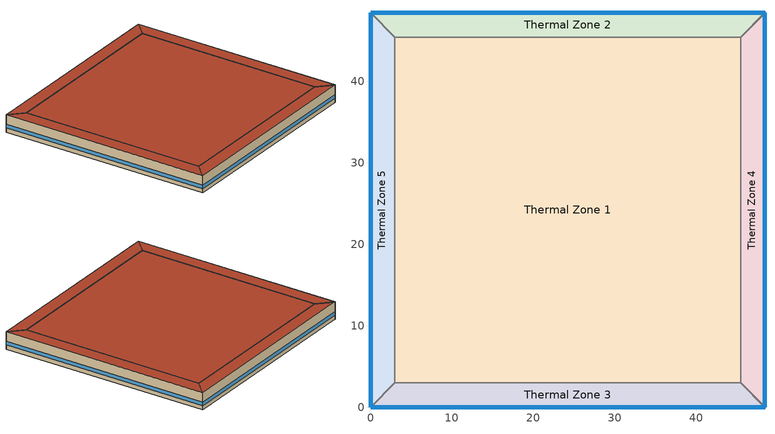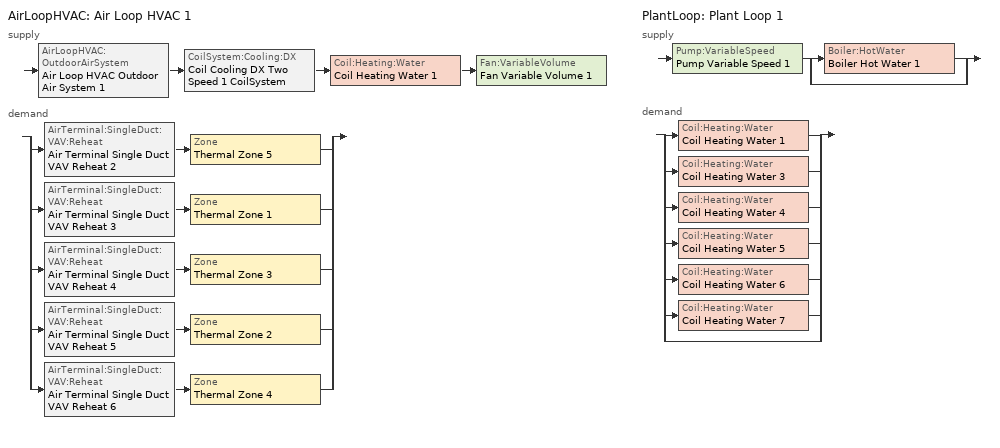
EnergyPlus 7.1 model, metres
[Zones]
Thermal Zone 3
 floor ground (000_ExtSlabCarpet_4in_ClimateZone 1-8): 48.43,0 0,0 3,3 45.43,3 z0
 wall outside (ASHRAE_189.1-2009_ExtWall_SteelFrame_ClimateZone 4-8): 0,0 48.43,0 z0:4
 wall to Thermal Zone 4 (000_Interior Wall): 48.43,0 45.43,3 z0:4
 wall to Thermal Zone 5 (000_Interior Wall): 3,3 0,0 z0:4
 wall to Thermal Zone 1 (000_Interior Wall): 45.43,3 3,3 z0:4
 window (ASHRAE_189.1-2009_ExtWindow_ClimateZone 4-5): 0.03,0 48.4,0 z1:1.8
 roof outside (ASHRAE_189.1-2009_ExtRoof_IEAD_ClimateZone 2-5): 45.43,3 3,3 0,0 48.43,0 z4
Thermal Zone 1
 floor ground (000_ExtSlabCarpet_4in_ClimateZone 1-8): 3,3 3,45.43 45.43,45.43 45.43,3 z0
 wall to Thermal Zone 4 (000_Interior Wall): 45.43,3 45.43,45.43 z0:4
 wall to Thermal Zone 5 (000_Interior Wall): 3,45.43 3,3 z0:4
 wall to Thermal Zone 2 (000_Interior Wall): 45.43,45.43 3,45.43 z0:4
 roof outside (ASHRAE_189.1-2009_ExtRoof_IEAD_ClimateZone 2-5): 45.43,3 45.43,45.43 3,45.43 3,3 z4
Thermal Zone 2
 floor ground (000_ExtSlabCarpet_4in_ClimateZone 1-8): 0,48.43 48.43,48.43 45.43,45.43 3,45.43 z0
 wall outside (ASHRAE_189.1-2009_ExtWall_SteelFrame_ClimateZone 4-8): 48.43,48.43 0,48.43 z0:4
 wall to Thermal Zone 4 (000_Interior Wall): 45.43,45.43 48.43,48.43 z0:4
 wall to Thermal Zone 5 (000_Interior Wall): 0,48.43 3,45.43 z0:4
 window (ASHRAE_189.1-2009_ExtWindow_ClimateZone 4-5): 48.4,48.43 0.03,48.43 z1:1.8
 roof outside (ASHRAE_189.1-2009_ExtRoof_IEAD_ClimateZone 2-5): 3,45.43 45.43,45.43 48.43,48.43 0,48.43 z4
Thermal Zone 5
 floor ground (000_ExtSlabCarpet_4in_ClimateZone 1-8): 0,0 0,48.43 3,45.43 3,3 z0
 wall outside (ASHRAE_189.1-2009_ExtWall_SteelFrame_ClimateZone 4-8): 0,48.43 0,0 z0:4
 window (ASHRAE_189.1-2009_ExtWindow_ClimateZone 4-5): 0,48.4 0,0.03 z1:1.8
 roof outside (ASHRAE_189.1-2009_ExtRoof_IEAD_ClimateZone 2-5): 3,3 3,45.43 0,48.43 0,0 z4
Thermal Zone 4
 floor ground (000_ExtSlabCarpet_4in_ClimateZone 1-8): 48.43,48.43 48.43,0 45.43,3 45.43,45.43 z0
 wall outside (ASHRAE_189.1-2009_ExtWall_SteelFrame_ClimateZone 4-8): 48.43,0 48.43,48.43 z0:4
 window (ASHRAE_189.1-2009_ExtWindow_ClimateZone 4-5): 48.43,0.03 48.43,48.4 z1:1.8
 roof outside (ASHRAE_189.1-2009_ExtRoof_IEAD_ClimateZone 2-5): 45.43,45.43 45.43,3 48.43,0 48.43,48.43 z4
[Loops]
AirLoopHVAC 'Air Loop HVAC 1'
 supply: AirLoopHVAC:OutdoorAirSystem 'Air Loop HVAC Outdoor Air System 1' > CoilSystem:Cooling:DX 'Coil Cooling DX Two Speed 1 CoilSystem' > Coil:Heating:Water 'Coil Heating Water 1' > Fan:VariableVolume 'Fan Variable Volume 1'
 demand: split
  | AirTerminal:SingleDuct:VAV:Reheat 'Air Terminal Single Duct VAV Reheat 2' > Zone 'Thermal Zone 5'
  | AirTerminal:SingleDuct:VAV:Reheat 'Air Terminal Single Duct VAV Reheat 3' > Zone 'Thermal Zone 1'
  | AirTerminal:SingleDuct:VAV:Reheat 'Air Terminal Single Duct VAV Reheat 4' > Zone 'Thermal Zone 3'
  | AirTerminal:SingleDuct:VAV:Reheat 'Air Terminal Single Duct VAV Reheat 5' > Zone 'Thermal Zone 2'
  | AirTerminal:SingleDuct:VAV:Reheat 'Air Terminal Single Duct VAV Reheat 6' > Zone 'Thermal Zone 4'
PlantLoop 'Plant Loop 1'
 supply: Pump:VariableSpeed 'Pump Variable Speed 1' > split
  | Boiler:HotWater 'Boiler Hot Water 1'
  | bypass
 demand: split
  | Coil:Heating:Water 'Coil Heating Water 1'
  | Coil:Heating:Water 'Coil Heating Water 3'
  | Coil:Heating:Water 'Coil Heating Water 4'
  | Coil:Heating:Water 'Coil Heating Water 5'
  | Coil:Heating:Water 'Coil Heating Water 6'
  | Coil:Heating:Water 'Coil Heating Water 7'
  | bypass
[Site:Location]
Chicago Ohare Intl Ap_IL_USA Design_Conditions: 41.98, -87.92, -6, 201
[SizingPeriod:DesignDay]
Chicago Ohare Intl Ap Ann Htg Wind 99.6% Condns WS=>MCDB: 1, 21, WinterDesignDay, -3.5, 0, DefaultMultipliers, , Wetbulb, -3.5, , , , , 98934, 12.4, 270, No, No, No, ASHRAEClearSky, , , , , 0
Chicago Ohare Intl Ap Ann Clg 1% Condns DP=>MDB: 7, 21, SummerDesignDay, 27.7, 10.5, DefaultMultipliers, , Dewpoint, 22.9, , , , , 98934, 5.2, 230, No, No, No, ASHRAETau, , , 0.455, 2.05
Chicago Ohare Intl Ap Ann Htg 99% Condns DB: 1, 21, WinterDesignDay, -16.6, 0, DefaultMultipliers, , Wetbulb, -16.6, , , , , 98934, 4.9, 270, No, No, No, ASHRAEClearSky, , , , , 0
Chicago Ohare Intl Ap Ann Clg .4% Condns DP=>MDB: 7, 21, SummerDesignDay, 28.9, 10.5, DefaultMultipliers, , Dewpoint, 23.8, , , , , 98934, 5.2, 230, No, No, No, ASHRAETau, , , 0.455, 2.05
Chicago Ohare Intl Ap Ann Clg 2% Condns WB=>MDB: 7, 21, SummerDesignDay, 28.1, 10.5, DefaultMultipliers, , Wetbulb, 23.5, , , , , 98934, 5.2, 230, No, No, No, ASHRAETau, , , 0.455, 2.05
Chicago Ohare Intl Ap Ann Htg 99.6% Condns DB: 1, 21, WinterDesignDay, -20, 0, DefaultMultipliers, , Wetbulb, -20, , , , , 98934, 4.9, 270, No, No, No, ASHRAEClearSky, , , , , 0
Chicago Ohare Intl Ap Ann Clg 2% Condns DB=>MWB: 7, 21, SummerDesignDay, 30.1, 10.5, DefaultMultipliers, , Wetbulb, 22.1, , , , , 98934, 5.2, 230, No, No, No, ASHRAETau, , , 0.455, 2.05
Chicago Ohare Intl Ap Ann Clg .4% Condns Enth=>MDB: 7, 21, SummerDesignDay, 31.4, 10.5, DefaultMultipliers, , Enthalpy, , , , 79200, , 98934, 5.2, 230, No, No, No, ASHRAETau, , , 0.455, 2.05
Chicago Ohare Intl Ap Ann Clg 1% Condns Enth=>MDB: 7, 21, SummerDesignDay, 29.6, 10.5, DefaultMultipliers, , Enthalpy, , , , 75100, , 98934, 5.2, 230, No, No, No, ASHRAETau, , , 0.455, 2.05
Chicago Ohare Intl Ap Ann Clg .4% Condns WB=>MDB: 7, 21, SummerDesignDay, 31.2, 10.5, DefaultMultipliers, , Wetbulb, 25.5, , , , , 98934, 5.2, 230, No, No, No, ASHRAETau, , , 0.455, 2.05
Chicago Ohare Intl Ap Ann Clg 1% Condns DB=>MWB: 7, 21, SummerDesignDay, 31.6, 10.5, DefaultMultipliers, , Wetbulb, 23, , , , , 98934, 5.2, 230, No, No, No, ASHRAETau, , , 0.455, 2.05
Chicago Ohare Intl Ap Ann Htg Wind 99% Condns WS=>MCDB: 1, 21, WinterDesignDay, -3.2, 0, DefaultMultipliers, , Wetbulb, -3.2, , , , , 98934, 11.4, 270, No, No, No, ASHRAEClearSky, , , , , 0
Chicago Ohare Intl Ap Ann Hum_n 99.6% Condns DP=>MCDB: 1, 21, WinterDesignDay, -19.2, 0, DefaultMultipliers, , Dewpoint, -25.7, , , , , 98934, 4.9, 270, No, No, No, ASHRAEClearSky, , , , , 0
Chicago Ohare Intl Ap Ann Clg 2% Condns DP=>MDB: 7, 21, SummerDesignDay, 26.5, 10.5, DefaultMultipliers, , Dewpoint, 21.9, , , , , 98934, 5.2, 230, No, No, No, ASHRAETau, , , 0.455, 2.05
Chicago Ohare Intl Ap Ann Clg .4% Condns DB=>MWB: 7, 21, SummerDesignDay, 33.3, 10.5, DefaultMultipliers, , Wetbulb, 23.7, , , , , 98934, 5.2, 230, No, No, No, ASHRAETau, , , 0.455, 2.05
Chicago Ohare Intl Ap Ann Clg 1% Condns WB=>MDB: 7, 21, SummerDesignDay, 29.6, 10.5, DefaultMultipliers, , Wetbulb, 24.5, , , , , 98934, 5.2, 230, No, No, No, ASHRAETau, , , 0.455, 2.05
Chicago Ohare Intl Ap Ann Hum_n 99% Condns DP=>MCDB: 1, 21, WinterDesignDay, -15.7, 0, DefaultMultipliers, , Dewpoint, -22.1, , , , , 98934, 4.9, 270, No, No, No, ASHRAEClearSky, , , , , 0
Chicago Ohare Intl Ap Ann Clg 2% Condns Enth=>MDB: 7, 21, SummerDesignDay, 28.2, 10.5, DefaultMultipliers, , Enthalpy, , , , 70900, , 98934, 5.2, 230, No, No, No, ASHRAETau, , , 0.455, 2.05
[Building]
Building 1
[Material]
1/2IN Gypsum: Smooth, 0.0127, 0.16, 784.9, 830, 0.9, 0.92, 0.92
Metal Decking: MediumSmooth, 0.0015, 45.006, 7680, 418.4, 0.9, 0.7, 0.3
Roof Insulation [21]: MediumRough, 0.2105, 0.049, 265, 836.8, 0.9, 0.7, 0.7
Wall Insulation [39]: MediumRough, 0.1184, 0.045, 265, 836.8, 0.9, 0.7, 0.7
000_G01a 19mm gypsum board: MediumSmooth, 0.019, 0.16, 800, 1090, 0.9, 0.7, 0.7
MAT-CC05 4 HW CONCRETE: Rough, 0.1016, 1.311, 2240, 836.8, 0.9, 0.7, 0.7
Roof Membrane: VeryRough, 0.0095, 0.16, 1121.29, 1460, 0.9, 0.7, 0.7
[Material:AirGap]
000_F04 Wall air space resistance: 0.15
[Material:NoMass]
CP02 CARPET PAD: VeryRough, 0.2165, 0.9, 0.7, 0.8
MAT-SHEATH: Rough, 0.3626, 0.9, 0.7, 0.7
[WindowMaterial:Glazing]
Theoretical Glass [207]: SpectralAverage, , 0.003, 0.3311, 0.6189, 0.6189, 0.44, 0.51, 0.51, 0, 0.9, 0.9, 0.0133, 1, No
[Construction]
000_Interior Wall: 000_G01a 19mm gypsum board, 000_F04 Wall air space resistance, 000_G01a 19mm gypsum board
ASHRAE_189.1-2009_ExtWindow_ClimateZone 4-5: Theoretical Glass [207]
000_ExtSlabCarpet_4in_ClimateZone 1-8: MAT-CC05 4 HW CONCRETE, CP02 CARPET PAD
ASHRAE_189.1-2009_ExtRoof_IEAD_ClimateZone 2-5: Roof Membrane, Roof Insulation [21], Metal Decking
ASHRAE_189.1-2009_ExtWall_SteelFrame_ClimateZone 4-8: MAT-SHEATH, Wall Insulation [39], 1/2IN Gypsum
[AirLoopHVAC]
Air Loop HVAC 1: Air Loop HVAC 1 Controllers, AvailabilityManagerAssignmentList {69f6917a-08ef-42e8-b8cb-ea2b44a49cb6}, AutoSize, BranchList {41dfaf95-6c83-4bf1-a51e-d707ffc242d0}, , Node 6, Node 9, Node 8, Node 7
[Sizing:System]
Air Loop HVAC 1: Sensible, Autosize, 0.3, 7, 0.008, 12.8, 0.008, 12.8, 16.7, NonCoincident, Yes, Yes, 0.0085, 0.008, DesignDay, 0, DesignDay, 0, ZoneSum
[Controller:WaterCoil]
Controller Water Coil 1: Temperature, Normal, Flow, Node 15, Node 21, Autosize, Autosize, 1e-07
[AvailabilityManager:Scheduled]
AvailabilityManager:Scheduled {7daf2863-d08d-444d-8a6d-6e2a6eb840bb}: Schedule:Compact {7d9424f7-622f-4ab5-928e-fc92d2636efa}
AvailabilityManager:Scheduled {1f2bb046-c3ca-4673-950c-a9ebded642e5}: Schedule:Compact {bae535c6-254a-4de2-880c-5b88138bda88}
[AirLoopHVAC:OutdoorAirSystem]
Air Loop HVAC Outdoor Air System 1: AirLoopHVAC:ControllerList {06cc51fb-c2ee-45e3-a745-5160159a4e1b}, AirLoopHVAC:OutdoorAirSystem:EquipmentList {856cfdfe-3f7e-4dbe-ae67-898d2e0dfe49}, AvailabilityManagerAssignmentList {8fafb78d-811d-4d23-a8e3-86707f258505}
[Controller:OutdoorAir]
Controller Outdoor Air 1: Node 12, Node 6, Node 13, Node 11, Autosize, Autosize, FixedDryBulb, ModulateFlow, 30, 64000, , , -100, NoLockout, FixedMinimum, , , , , , No, , , Yes, BypassWhenOAFlowGreaterThanMinimum
[OutdoorAir:Mixer]
OutdoorAir:Mixer {aa3bc695-8bfb-42fb-8e0b-7a1bf223623b}: Node 13, Node 11, Node 12, Node 6
[SetpointManager:MixedAir]
Setpoint Manager Mixed Air 3: Temperature, Node 7, Node 15, Node 7, Node 13
Setpoint Manager Mixed Air 2: Temperature, Node 7, Node 15, Node 7, Node 14
Setpoint Manager Mixed Air 1: Temperature, Node 7, Node 15, Node 7, Node 15
[CoilSystem:Cooling:DX]
Coil Cooling DX Two Speed 1 CoilSystem: Always_On, Node 13, Node 14, Node 14, Coil:Cooling:DX:TwoSpeed, Coil Cooling DX Two Speed 1
[Coil:Cooling:DX:TwoSpeed]
Coil Cooling DX Two Speed 1: Always_On, Autosize, Autosize, 5.5, Autosize, Node 13, Node 14, Curve Biquadratic 1, Curve Quadratic 1, Curve Biquadratic 2, Curve Quadratic 2, Curve Quadratic 3, Autosize, 0.69, 6.6, Autosize, Curve Biquadratic 3, Curve Biquadratic 4, , AirCooled, 0, , , 0, , , , , 10, 2
[Coil:Heating:Water]
Coil Heating Water 1: Always_On, Autosize, Autosize, Node 21, Node 27, Node 14, Node 15, UFactorTimesAreaAndDesignWaterFlowRate, Autosize, 82.2, 16.6, 71.1, 32.2, 0.5
Coil Heating Water 3: Always_On, Autosize, Autosize, Node 30, Node 31, Air Terminal Single Duct VAV Reheat 2 Damper Outlet, Node 10, UFactorTimesAreaAndDesignWaterFlowRate, Autosize, 82.2, 16.6, 71.1, 32.2, 0.5
Coil Heating Water 4: Always_On, Autosize, Autosize, Node 35, Node 36, Air Terminal Single Duct VAV Reheat 3 Damper Outlet, Node 32, UFactorTimesAreaAndDesignWaterFlowRate, Autosize, 82.2, 16.6, 71.1, 32.2, 0.5
Coil Heating Water 5: Always_On, Autosize, Autosize, Node 40, Node 41, Air Terminal Single Duct VAV Reheat 4 Damper Outlet, Node 37, UFactorTimesAreaAndDesignWaterFlowRate, Autosize, 82.2, 16.6, 71.1, 32.2, 0.5
Coil Heating Water 6: Always_On, Autosize, Autosize, Node 45, Node 46, Air Terminal Single Duct VAV Reheat 5 Damper Outlet, Node 42, UFactorTimesAreaAndDesignWaterFlowRate, Autosize, 82.2, 16.6, 71.1, 32.2, 0.5
Coil Heating Water 7: Always_On, Autosize, Autosize, Node 50, Node 51, Air Terminal Single Duct VAV Reheat 6 Damper Outlet, Node 47, UFactorTimesAreaAndDesignWaterFlowRate, Autosize, 82.2, 16.6, 71.1, 32.2, 0.5
[Fan:VariableVolume]
Fan Variable Volume 1: Always_On, 0.5, 500, AutoSize, FixedFlowRate, 0, 0, 0.93, 1, 0.0407599, 0.088045, -0.0729261, 0.94374, 0, Node 15, Node 7
[SetpointManager:Scheduled]
Setpoint Manager Scheduled 1: Temperature, Deck_Temperature, Node 7
Setpoint Manager Scheduled 2: Temperature, Hot_Water_Temperature, Node 17
[AirTerminal:SingleDuct:VAV:Reheat]
Air Terminal Single Duct VAV Reheat 2: Always_On, Air Terminal Single Duct VAV Reheat 2 Damper Outlet, Node 29, Autosize, Constant, 0.3, 0.3, , Coil:Heating:Water, Coil Heating Water 3, Autosize, 0, Node 10, 0.001, Normal, Autocalculate, Autocalculate, 35
Air Terminal Single Duct VAV Reheat 3: Always_On, Air Terminal Single Duct VAV Reheat 3 Damper Outlet, Node 34, Autosize, Constant, 0.3, 0.3, , Coil:Heating:Water, Coil Heating Water 4, Autosize, 0, Node 32, 0.001, Normal, Autocalculate, Autocalculate, 35
Air Terminal Single Duct VAV Reheat 4: Always_On, Air Terminal Single Duct VAV Reheat 4 Damper Outlet, Node 39, Autosize, Constant, 0.3, 0.3, , Coil:Heating:Water, Coil Heating Water 5, Autosize, 0, Node 37, 0.001, Normal, Autocalculate, Autocalculate, 35
Air Terminal Single Duct VAV Reheat 5: Always_On, Air Terminal Single Duct VAV Reheat 5 Damper Outlet, Node 44, Autosize, Constant, 0.3, 0.3, , Coil:Heating:Water, Coil Heating Water 6, Autosize, 0, Node 42, 0.001, Normal, Autocalculate, Autocalculate, 35
Air Terminal Single Duct VAV Reheat 6: Always_On, Air Terminal Single Duct VAV Reheat 6 Damper Outlet, Node 49, Autosize, Constant, 0.3, 0.3, , Coil:Heating:Water, Coil Heating Water 7, Autosize, 0, Node 47, 0.001, Normal, Autocalculate, Autocalculate, 35
[PlantLoop]
Plant Loop 1: Water, , Plant Loop 1 Operation Scheme List, Node 17, 100, 0, Autosize, 0, Autocalculate, Node 16, Node 17, Plant Loop 1 Supply Branches, Plant Loop 1 Supply Connector List, Node 19, Node 20, Plant Loop 1 Demand Branches, Plant Loop 1 Demand Connector List, Optimal
[PlantEquipmentOperationSchemes]
Plant Loop 1 Operation Scheme List: PlantEquipmentOperation:HeatingLoad, Plant Loop 1 Heating Operation Scheme, Plant Loop 1 On Schedule
[PlantEquipmentOperation:HeatingLoad]
Plant Loop 1 Heating Operation Scheme: 0, 1000000000, Plant Loop 1 Heating Equipment List
[PlantEquipmentList]
Plant Loop 1 Heating Equipment List: Boiler:HotWater, Boiler Hot Water 1
[Sizing:Plant]
Plant Loop 1: Heating, 82, 11
[Pump:VariableSpeed]
Pump Variable Speed 1: Node 16, Node 22, Autosize, 179352, Autosize, 0.9, 0, 0, 1, 0, 0, 0, Intermittent
[Boiler:HotWater]
Boiler Hot Water 1: NaturalGas, Autosize, 0.66, , , 82, Autosize, 0, 1, 1, Node 18, Node 23, 99, ConstantFlow, 0, 1
[Zone]
Thermal Zone 3; Thermal Zone 5: -0, 0, 0, 0
Thermal Zone 1: -0, 3, 3, 0
Thermal Zone 2: -0, 3, 45.4252, 0
Thermal Zone 4: -0, 45.4252, 3, 0
[ZoneControl:Thermostat]
Thermal Zone 3 Thermostat: Thermal Zone 3, Thermal Zone 3 Thermostat Schedule, ThermostatSetpoint:DualSetpoint, Thermostat Setpoint Dual Setpoint 1
Thermal Zone 1 Thermostat: Thermal Zone 1, Thermal Zone 1 Thermostat Schedule, ThermostatSetpoint:DualSetpoint, Thermostat Setpoint Dual Setpoint 1
Thermal Zone 2 Thermostat: Thermal Zone 2, Thermal Zone 2 Thermostat Schedule, ThermostatSetpoint:DualSetpoint, Thermostat Setpoint Dual Setpoint 1
Thermal Zone 5 Thermostat: Thermal Zone 5, Thermal Zone 5 Thermostat Schedule, ThermostatSetpoint:DualSetpoint, Thermostat Setpoint Dual Setpoint 1
Thermal Zone 4 Thermostat: Thermal Zone 4, Thermal Zone 4 Thermostat Schedule, ThermostatSetpoint:DualSetpoint, Thermostat Setpoint Dual Setpoint 1
[ThermostatSetpoint:DualSetpoint]
Thermostat Setpoint Dual Setpoint 1: Heating Sch, Cooling Sch
[Zone equipment]
Thermal Zone 3: Air Terminal Single Duct VAV Reheat 4
Thermal Zone 1: Air Terminal Single Duct VAV Reheat 3
Thermal Zone 2: Air Terminal Single Duct VAV Reheat 5
Thermal Zone 5: Air Terminal Single Duct VAV Reheat 2
Thermal Zone 4: Air Terminal Single Duct VAV Reheat 6
[Sizing:Zone]
Thermal Zone 3; Thermal Zone 1; Thermal Zone 2; Thermal Zone 5; Thermal Zone 4: 14, 40, 0.0085, 0.008, , , , DesignDay, , , , , DesignDay
[Schedule:Day:Interval]
Heating Sch Default: Temperature 2, No, 24:00, 24
Deck_Temperature_Winter_Design_Day; Deck_Temperature_Default; Deck_Temperature_Summer_Design_Day: Temperature, No, 24:00, 12.8
Hot_Water_Temperature_Summer_Design_Day; Hot_Water_Temperature_Winter_Design_Day; Hot_Water_Temperature_Default: Temperature 1, No, 24:00, 67
Always_On_Winter_Design_Day; Always_On_Default; Always_On_Summer_Design_Day: OnOff, No, 24:00, 1
Cooling Sch Default: Temperature 3, No, 24:00, 28
[Schedule:Week:Daily]
Schedule:Week:Daily {5ccce595-c853-4fcb-aea8-b0bf26a3a5ea}: Hot_Water_Temperature_Default, Hot_Water_Temperature_Default, Hot_Water_Temperature_Default, Hot_Water_Temperature_Default, Hot_Water_Temperature_Default, Hot_Water_Temperature_Default, Hot_Water_Temperature_Default, Hot_Water_Temperature_Default, Hot_Water_Temperature_Summer_Design_Day, Hot_Water_Temperature_Winter_Design_Day, Hot_Water_Temperature_Default, Hot_Water_Temperature_Default
Schedule:Week:Daily {36b6156d-0978-49d8-9983-371dbc173246}: Cooling Sch Default, Cooling Sch Default, Cooling Sch Default, Cooling Sch Default, Cooling Sch Default, Cooling Sch Default, Cooling Sch Default, Cooling Sch Default, Cooling Sch Default, Cooling Sch Default, Cooling Sch Default, Cooling Sch Default
Schedule:Week:Daily {d5ad87a3-e1ba-4017-9ef9-1a519634ff72}: Always_On_Default, Always_On_Default, Always_On_Default, Always_On_Default, Always_On_Default, Always_On_Default, Always_On_Default, Always_On_Default, Always_On_Summer_Design_Day, Always_On_Winter_Design_Day, Always_On_Default, Always_On_Default
Schedule:Week:Daily {250e673c-fd4b-48d4-b479-077719c29b86}: Heating Sch Default, Heating Sch Default, Heating Sch Default, Heating Sch Default, Heating Sch Default, Heating Sch Default, Heating Sch Default, Heating Sch Default, Heating Sch Default, Heating Sch Default, Heating Sch Default, Heating Sch Default
Schedule:Week:Daily {a8f77a42-85f5-4018-9958-156115d49f5e}: Deck_Temperature_Default, Deck_Temperature_Default, Deck_Temperature_Default, Deck_Temperature_Default, Deck_Temperature_Default, Deck_Temperature_Default, Deck_Temperature_Default, Deck_Temperature_Default, Deck_Temperature_Summer_Design_Day, Deck_Temperature_Winter_Design_Day, Deck_Temperature_Default, Deck_Temperature_Default
[Schedule:Year]
Hot_Water_Temperature: Temperature 1, Schedule:Week:Daily {5ccce595-c853-4fcb-aea8-b0bf26a3a5ea}, 1, 1, 12, 31
Cooling Sch: Temperature 3, Schedule:Week:Daily {36b6156d-0978-49d8-9983-371dbc173246}, 1, 1, 12, 31
Always_On: OnOff, Schedule:Week:Daily {d5ad87a3-e1ba-4017-9ef9-1a519634ff72}, 1, 1, 12, 31
Heating Sch: Temperature 2, Schedule:Week:Daily {250e673c-fd4b-48d4-b479-077719c29b86}, 1, 1, 12, 31
Deck_Temperature: Temperature, Schedule:Week:Daily {a8f77a42-85f5-4018-9958-156115d49f5e}, 1, 1, 12, 31
[Schedule:Compact]
Schedule:Compact {7d9424f7-622f-4ab5-928e-fc92d2636efa}; Schedule:Compact {bae535c6-254a-4de2-880c-5b88138bda88}; Plant Loop 1 On Schedule: Through: 12/31, For: AllDays, Until: 24:00, 1
Thermal Zone 3 Thermostat Schedule; Thermal Zone 1 Thermostat Schedule; Thermal Zone 2 Thermostat Schedule; Thermal Zone 5 Thermostat Schedule; Thermal Zone 4 Thermostat Schedule: Through: 12/31, For: AllDays, Until: 24:00, 4
[Curve:Biquadratic]
Curve Biquadratic 1: 0.42415, 0.04426, -0.00042, 0.00333, -8e-05, -0.00021, 17, 22, 13, 46
Curve Biquadratic 2: 1.23649, -0.02431, 0.00057, -0.01434, 0.00063, -0.00038, 17, 22, 13, 46
Curve Biquadratic 3; Curve Biquadratic 4: 0, 0, 0, 0, 0, 0, 0, 1, 0, 1
[Curve:Quadratic]
Curve Quadratic 1: 0.77136, 0.34053, -0.11088, 0.75918, 1.13877
Curve Quadratic 2: 1.2055, -0.32953, 0.12308, 0.75918, 1.13877
Curve Quadratic 3: 0.771, 0.229, 0, 0, 1
